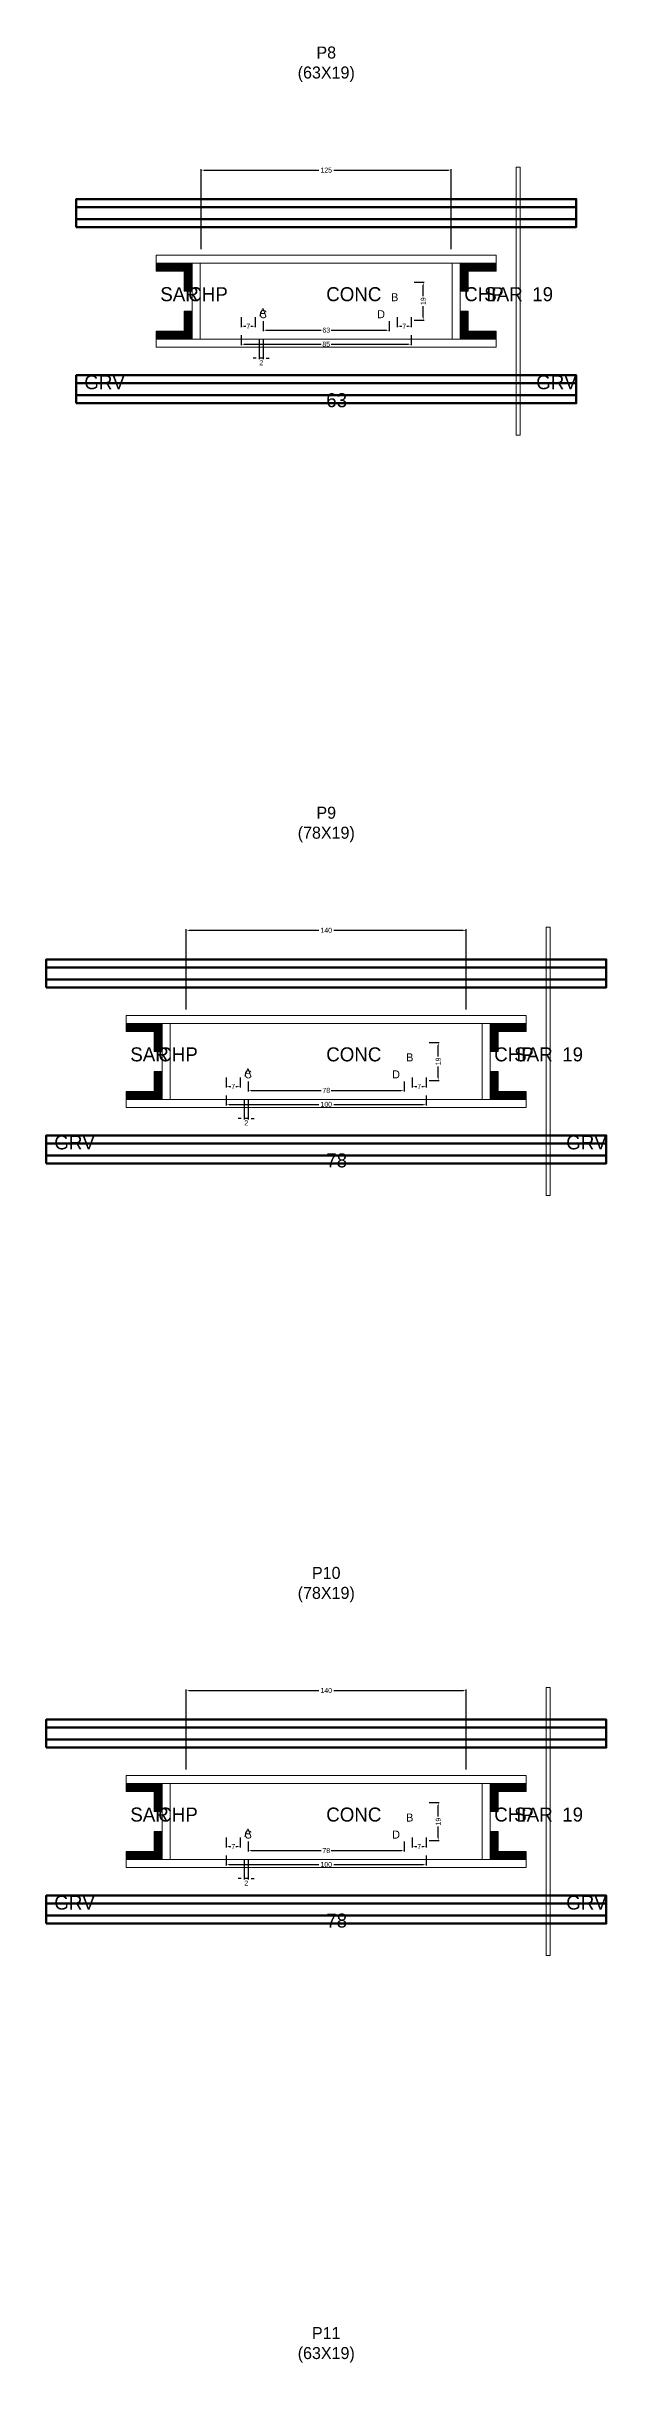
# Model space of a CAD drawing. Header units: centimetres. Extents: x -8500 to 4118, y -39526 to 295.
# Drawn here: x -140 to 140, y -3550 to -2393 of the extents above; entities that cross this region are included whole.
import ezdxf

# ---------------------------------------------------------------- set-up
doc = ezdxf.new("R2010")
doc.units = ezdxf.units.CM
for name, color, linetype in [('COTA', 241, 'Continuous'), ('GRAVATA', 224, 'Continuous'), ('Hachura', 251, 'Continuous'), ('NOMENCLATURA', 7, 'Continuous'), ('SARRAFO', 251, 'Continuous'), ('Texto Seção', 7, 'Continuous')]:
    doc.layers.add(name, color=color, linetype=linetype)
doc.dimstyles.new('cotax2', dxfattribs={"dimtxt": 2.5, "dimasz": 1.5, "dimexe": 0.5, "dimexo": 0.5, "dimgap": 0.5, "dimtad": 1, "dimcen": 2.5, "dimazin": 3, "dimtfac": 1, "dimtmove": 0, "dimatfit": 3})

# ---------------------------------------------------------------- blocks, each defined once
blk = doc.blocks.new('_CLOSEDFILLED')
at = {"color": 0, "linetype": 'BYBLOCK'}
blk.add_solid([(-1, 0.16), (0, 0), (-1, -0.16)], dxfattribs=at)
blk = doc.blocks.new('*D196')
for p, q in [((-42.5, -2537), (-42.5, -2542)), ((-41, -2541.5), (-2.5, -2541.5)), ((2.5, -2541.5), (41, -2541.5)), ((42.5, -2537), (42.5, -2542))]:
    blk.add_line(p, q)
at = {"layer": 'Defpoints'}
for p in [(-42.5, -2536.5), (-42.5, -2541.5), (42.5, -2536.5)]:
    blk.add_point(p, dxfattribs=at)
at = {"layer": 'COTA', "xscale": 1.5, "yscale": 1.5, "rotation": 180}
blk.add_blockref('_CLOSEDFILLED', (-42.5, -2541.5), dxfattribs=at)
at = {"layer": 'COTA', "xscale": 1.5, "yscale": 1.5}
blk.add_blockref('_CLOSEDFILLED', (42.5, -2541.5), dxfattribs=at)
at = {"layer": 'COTA', "insert": (0, -2541.5), "char_height": 2.5, "attachment_point": 5}
blk.add_mtext('85', dxfattribs=at)
blk = doc.blocks.new('*D197')
for p, q in [((-31.5, -2530), (-31.5, -2535)), ((-30, -2534.5), (-2.5, -2534.5)), ((2.5, -2534.5), (30, -2534.5)), ((31.5, -2530), (31.5, -2535))]:
    blk.add_line(p, q)
at = {"layer": 'Defpoints'}
for p in [(-31.5, -2529.5), (-31.5, -2534.5), (31.5, -2529.5)]:
    blk.add_point(p, dxfattribs=at)
at = {"layer": 'COTA', "xscale": 1.5, "yscale": 1.5, "rotation": 180}
blk.add_blockref('_CLOSEDFILLED', (-31.5, -2534.5), dxfattribs=at)
at = {"layer": 'COTA', "xscale": 1.5, "yscale": 1.5}
blk.add_blockref('_CLOSEDFILLED', (31.5, -2534.5), dxfattribs=at)
at = {"layer": 'COTA', "insert": (0, -2534.5), "char_height": 2.5, "attachment_point": 5}
blk.add_mtext('63', dxfattribs=at)
blk = doc.blocks.new('*D198')
for p, q in [((44, -2510.5), (49, -2510.5)), ((48.5, -2517.5), (48.5, -2512)), ((48.5, -2528), (48.5, -2522.5)), ((44, -2529.5), (49, -2529.5))]:
    blk.add_line(p, q)
at = {"layer": 'Defpoints'}
for p in [(43.5, -2510.5), (43.5, -2529.5), (48.5, -2529.5)]:
    blk.add_point(p, dxfattribs=at)
at = {"layer": 'COTA', "xscale": 1.5, "yscale": 1.5}
for p, rotation in [((48.5, -2510.5), 90), ((48.5, -2529.5), 270)]:
    blk.add_blockref('_CLOSEDFILLED', p, dxfattribs=dict(at, rotation=rotation))
at = {"layer": 'COTA', "insert": (48.5, -2520), "char_height": 2.5, "attachment_point": 5, "rotation": 90}
blk.add_mtext('19', dxfattribs=at)
blk = doc.blocks.new('*D199')
for p, q in [((-42.5, -2528), (-42.5, -2533)), ((-41, -2532.5), (-40.25, -2532.5)), ((-37.75, -2532.5), (-37, -2532.5)), ((-35.5, -2528), (-35.5, -2533))]:
    blk.add_line(p, q)
at = {"layer": 'Defpoints'}
for p in [(-42.5, -2527.5), (-42.5, -2532.5), (-35.5, -2527.5)]:
    blk.add_point(p, dxfattribs=at)
at = {"layer": 'COTA', "xscale": 1.5, "yscale": 1.5, "rotation": 180}
blk.add_blockref('_CLOSEDFILLED', (-42.5, -2532.5), dxfattribs=at)
at = {"layer": 'COTA', "xscale": 1.5, "yscale": 1.5}
blk.add_blockref('_CLOSEDFILLED', (-35.5, -2532.5), dxfattribs=at)
at = {"layer": 'COTA', "insert": (-39, -2532.5), "char_height": 2.5, "attachment_point": 5}
blk.add_mtext('7', dxfattribs=at)
blk = doc.blocks.new('*D200')
for p, q in [((35.5, -2528), (35.5, -2533)), ((37, -2532.5), (37.75, -2532.5)), ((40.25, -2532.5), (41, -2532.5)), ((42.5, -2528), (42.5, -2533))]:
    blk.add_line(p, q)
at = {"layer": 'Defpoints'}
for p in [(35.5, -2527.5), (35.5, -2532.5), (42.5, -2527.5)]:
    blk.add_point(p, dxfattribs=at)
at = {"layer": 'COTA', "xscale": 1.5, "yscale": 1.5, "rotation": 180}
blk.add_blockref('_CLOSEDFILLED', (35.5, -2532.5), dxfattribs=at)
at = {"layer": 'COTA', "xscale": 1.5, "yscale": 1.5}
blk.add_blockref('_CLOSEDFILLED', (42.5, -2532.5), dxfattribs=at)
at = {"layer": 'COTA', "insert": (39, -2532.5), "char_height": 2.5, "attachment_point": 5}
blk.add_mtext('7', dxfattribs=at)
blk = doc.blocks.new('*D201')
for p, q in [((-62.5, -2494), (-62.5, -2454)), ((-61, -2454.5), (-3.75, -2454.5)), ((3.75, -2454.5), (61, -2454.5)), ((62.5, -2494), (62.5, -2454))]:
    blk.add_line(p, q)
at = {"layer": 'Defpoints'}
for p in [(-62.5, -2454.5), (-62.5, -2494.5), (62.5, -2494.5)]:
    blk.add_point(p, dxfattribs=at)
at = {"layer": 'COTA', "xscale": 1.5, "yscale": 1.5, "rotation": 180}
blk.add_blockref('_CLOSEDFILLED', (-62.5, -2454.5), dxfattribs=at)
at = {"layer": 'COTA', "xscale": 1.5, "yscale": 1.5}
blk.add_blockref('_CLOSEDFILLED', (62.5, -2454.5), dxfattribs=at)
at = {"layer": 'COTA', "insert": (0, -2454.5), "char_height": 2.5, "attachment_point": 5}
blk.add_mtext('125', dxfattribs=at)
blk = doc.blocks.new('*D222')
for p, q in [((-50, -2917), (-50, -2922)), ((50, -2917), (50, -2922)), ((-48.5, -2921.5), (-3.75, -2921.5)), ((3.75, -2921.5), (48.5, -2921.5))]:
    blk.add_line(p, q)
at = {"layer": 'Defpoints'}
for p in [(-50, -2916.5), (50, -2916.5), (-50, -2921.5)]:
    blk.add_point(p, dxfattribs=at)
at = {"layer": 'COTA', "xscale": 1.5, "yscale": 1.5, "rotation": 180}
blk.add_blockref('_CLOSEDFILLED', (-50, -2921.5), dxfattribs=at)
at = {"layer": 'COTA', "xscale": 1.5, "yscale": 1.5}
blk.add_blockref('_CLOSEDFILLED', (50, -2921.5), dxfattribs=at)
at = {"layer": 'COTA', "insert": (0, -2921.5), "char_height": 2.5, "attachment_point": 5}
blk.add_mtext('100', dxfattribs=at)
blk = doc.blocks.new('*D223')
for p, q in [((-39, -2910), (-39, -2915)), ((-37.5, -2914.5), (-2.5, -2914.5)), ((2.5, -2914.5), (37.5, -2914.5)), ((39, -2910), (39, -2915))]:
    blk.add_line(p, q)
at = {"layer": 'Defpoints'}
for p in [(-39, -2909.5), (-39, -2914.5), (39, -2909.5)]:
    blk.add_point(p, dxfattribs=at)
at = {"layer": 'COTA', "xscale": 1.5, "yscale": 1.5, "rotation": 180}
blk.add_blockref('_CLOSEDFILLED', (-39, -2914.5), dxfattribs=at)
at = {"layer": 'COTA', "xscale": 1.5, "yscale": 1.5}
blk.add_blockref('_CLOSEDFILLED', (39, -2914.5), dxfattribs=at)
at = {"layer": 'COTA', "insert": (0, -2914.5), "char_height": 2.5, "attachment_point": 5}
blk.add_mtext('78', dxfattribs=at)
blk = doc.blocks.new('*D224')
for p, q in [((51.5, -2890.5), (56.5, -2890.5)), ((56, -2897.5), (56, -2892)), ((56, -2908), (56, -2902.5)), ((51.5, -2909.5), (56.5, -2909.5))]:
    blk.add_line(p, q)
at = {"layer": 'Defpoints'}
for p in [(51, -2890.5), (51, -2909.5), (56, -2909.5)]:
    blk.add_point(p, dxfattribs=at)
at = {"layer": 'COTA', "xscale": 1.5, "yscale": 1.5}
for p, rotation in [((56, -2890.5), 90), ((56, -2909.5), 270)]:
    blk.add_blockref('_CLOSEDFILLED', p, dxfattribs=dict(at, rotation=rotation))
at = {"layer": 'COTA', "insert": (56, -2900), "char_height": 2.5, "attachment_point": 5, "rotation": 90}
blk.add_mtext('19', dxfattribs=at)
blk = doc.blocks.new('*D225')
for p, q in [((-50, -2908), (-50, -2913)), ((-48.5, -2912.5), (-47.75, -2912.5)), ((-45.25, -2912.5), (-44.5, -2912.5)), ((-43, -2908), (-43, -2913))]:
    blk.add_line(p, q)
at = {"layer": 'Defpoints'}
for p in [(-50, -2907.5), (-50, -2912.5), (-43, -2907.5)]:
    blk.add_point(p, dxfattribs=at)
at = {"layer": 'COTA', "xscale": 1.5, "yscale": 1.5, "rotation": 180}
blk.add_blockref('_CLOSEDFILLED', (-50, -2912.5), dxfattribs=at)
at = {"layer": 'COTA', "xscale": 1.5, "yscale": 1.5}
blk.add_blockref('_CLOSEDFILLED', (-43, -2912.5), dxfattribs=at)
at = {"layer": 'COTA', "insert": (-46.5, -2912.5), "char_height": 2.5, "attachment_point": 5}
blk.add_mtext('7', dxfattribs=at)
blk = doc.blocks.new('*D226')
for p, q in [((43, -2908), (43, -2913)), ((44.5, -2912.5), (45.25, -2912.5)), ((47.75, -2912.5), (48.5, -2912.5)), ((50, -2908), (50, -2913))]:
    blk.add_line(p, q)
at = {"layer": 'Defpoints'}
for p in [(43, -2907.5), (43, -2912.5), (50, -2907.5)]:
    blk.add_point(p, dxfattribs=at)
at = {"layer": 'COTA', "xscale": 1.5, "yscale": 1.5, "rotation": 180}
blk.add_blockref('_CLOSEDFILLED', (43, -2912.5), dxfattribs=at)
at = {"layer": 'COTA', "xscale": 1.5, "yscale": 1.5}
blk.add_blockref('_CLOSEDFILLED', (50, -2912.5), dxfattribs=at)
at = {"layer": 'COTA', "insert": (46.5, -2912.5), "char_height": 2.5, "attachment_point": 5}
blk.add_mtext('7', dxfattribs=at)
blk = doc.blocks.new('*D227')
for p, q in [((-70, -2874), (-70, -2834)), ((-68.5, -2834.5), (-3.75, -2834.5)), ((3.75, -2834.5), (68.5, -2834.5)), ((70, -2874), (70, -2834))]:
    blk.add_line(p, q)
at = {"layer": 'Defpoints'}
for p in [(-70, -2834.5), (-70, -2874.5), (70, -2874.5)]:
    blk.add_point(p, dxfattribs=at)
at = {"layer": 'COTA', "xscale": 1.5, "yscale": 1.5, "rotation": 180}
blk.add_blockref('_CLOSEDFILLED', (-70, -2834.5), dxfattribs=at)
at = {"layer": 'COTA', "xscale": 1.5, "yscale": 1.5}
blk.add_blockref('_CLOSEDFILLED', (70, -2834.5), dxfattribs=at)
at = {"layer": 'COTA', "insert": (0, -2834.5), "char_height": 2.5, "attachment_point": 5}
blk.add_mtext('140', dxfattribs=at)
blk = doc.blocks.new('*D248')
for p, q in [((-50, -3297), (-50, -3302)), ((50, -3297), (50, -3302)), ((-48.5, -3301.5), (-3.75, -3301.5)), ((3.75, -3301.5), (48.5, -3301.5))]:
    blk.add_line(p, q)
at = {"layer": 'Defpoints'}
for p in [(-50, -3296.5), (50, -3296.5), (-50, -3301.5)]:
    blk.add_point(p, dxfattribs=at)
at = {"layer": 'COTA', "xscale": 1.5, "yscale": 1.5, "rotation": 180}
blk.add_blockref('_CLOSEDFILLED', (-50, -3301.5), dxfattribs=at)
at = {"layer": 'COTA', "xscale": 1.5, "yscale": 1.5}
blk.add_blockref('_CLOSEDFILLED', (50, -3301.5), dxfattribs=at)
at = {"layer": 'COTA', "insert": (0, -3301.5), "char_height": 2.5, "attachment_point": 5}
blk.add_mtext('100', dxfattribs=at)
blk = doc.blocks.new('*D249')
for p, q in [((-39, -3290), (-39, -3295)), ((-37.5, -3294.5), (-2.5, -3294.5)), ((2.5, -3294.5), (37.5, -3294.5)), ((39, -3290), (39, -3295))]:
    blk.add_line(p, q)
at = {"layer": 'Defpoints'}
for p in [(-39, -3289.5), (-39, -3294.5), (39, -3289.5)]:
    blk.add_point(p, dxfattribs=at)
at = {"layer": 'COTA', "xscale": 1.5, "yscale": 1.5, "rotation": 180}
blk.add_blockref('_CLOSEDFILLED', (-39, -3294.5), dxfattribs=at)
at = {"layer": 'COTA', "xscale": 1.5, "yscale": 1.5}
blk.add_blockref('_CLOSEDFILLED', (39, -3294.5), dxfattribs=at)
at = {"layer": 'COTA', "insert": (0, -3294.5), "char_height": 2.5, "attachment_point": 5}
blk.add_mtext('78', dxfattribs=at)
blk = doc.blocks.new('*D250')
for p, q in [((51.5, -3270.5), (56.5, -3270.5)), ((56, -3277.5), (56, -3272)), ((56, -3288), (56, -3282.5)), ((51.5, -3289.5), (56.5, -3289.5))]:
    blk.add_line(p, q)
at = {"layer": 'Defpoints'}
for p in [(51, -3270.5), (51, -3289.5), (56, -3289.5)]:
    blk.add_point(p, dxfattribs=at)
at = {"layer": 'COTA', "xscale": 1.5, "yscale": 1.5}
for p, rotation in [((56, -3270.5), 90), ((56, -3289.5), 270)]:
    blk.add_blockref('_CLOSEDFILLED', p, dxfattribs=dict(at, rotation=rotation))
at = {"layer": 'COTA', "insert": (56, -3280), "char_height": 2.5, "attachment_point": 5, "rotation": 90}
blk.add_mtext('19', dxfattribs=at)
blk = doc.blocks.new('*D251')
for p, q in [((-50, -3288), (-50, -3293)), ((-43, -3288), (-43, -3293)), ((-48.5, -3292.5), (-47.75, -3292.5)), ((-45.25, -3292.5), (-44.5, -3292.5))]:
    blk.add_line(p, q)
at = {"layer": 'Defpoints'}
for p in [(-50, -3287.5), (-43, -3287.5), (-50, -3292.5)]:
    blk.add_point(p, dxfattribs=at)
at = {"layer": 'COTA', "xscale": 1.5, "yscale": 1.5, "rotation": 180}
blk.add_blockref('_CLOSEDFILLED', (-50, -3292.5), dxfattribs=at)
at = {"layer": 'COTA', "xscale": 1.5, "yscale": 1.5}
blk.add_blockref('_CLOSEDFILLED', (-43, -3292.5), dxfattribs=at)
at = {"layer": 'COTA', "insert": (-46.5, -3292.5), "char_height": 2.5, "attachment_point": 5}
blk.add_mtext('7', dxfattribs=at)
blk = doc.blocks.new('*D252')
for p, q in [((43, -3288), (43, -3293)), ((50, -3288), (50, -3293)), ((44.5, -3292.5), (45.25, -3292.5)), ((47.75, -3292.5), (48.5, -3292.5))]:
    blk.add_line(p, q)
at = {"layer": 'Defpoints'}
for p in [(43, -3287.5), (50, -3287.5), (43, -3292.5)]:
    blk.add_point(p, dxfattribs=at)
at = {"layer": 'COTA', "xscale": 1.5, "yscale": 1.5, "rotation": 180}
blk.add_blockref('_CLOSEDFILLED', (43, -3292.5), dxfattribs=at)
at = {"layer": 'COTA', "xscale": 1.5, "yscale": 1.5}
blk.add_blockref('_CLOSEDFILLED', (50, -3292.5), dxfattribs=at)
at = {"layer": 'COTA', "insert": (46.5, -3292.5), "char_height": 2.5, "attachment_point": 5}
blk.add_mtext('7', dxfattribs=at)
blk = doc.blocks.new('*D253')
for p, q in [((-70, -3254), (-70, -3214)), ((-68.5, -3214.5), (-3.75, -3214.5)), ((3.75, -3214.5), (68.5, -3214.5)), ((70, -3254), (70, -3214))]:
    blk.add_line(p, q)
at = {"layer": 'Defpoints'}
for p in [(-70, -3214.5), (-70, -3254.5), (70, -3254.5)]:
    blk.add_point(p, dxfattribs=at)
at = {"layer": 'COTA', "xscale": 1.5, "yscale": 1.5, "rotation": 180}
blk.add_blockref('_CLOSEDFILLED', (-70, -3214.5), dxfattribs=at)
at = {"layer": 'COTA', "xscale": 1.5, "yscale": 1.5}
blk.add_blockref('_CLOSEDFILLED', (70, -3214.5), dxfattribs=at)
at = {"layer": 'COTA', "insert": (0, -3214.5), "char_height": 2.5, "attachment_point": 5}
blk.add_mtext('140', dxfattribs=at)

msp = doc.modelspace()

# ---------------------------------------------------------------- hatches: boundary and pattern name
at = {"layer": 'SARRAFO'}
h = msp.add_hatch(dxfattribs=at)
h.set_pattern_fill('SOLID', scale=2)
h.paths.add_polyline_path([(-85, -2505), (-71, -2505), (-71, -2501), (-85, -2501)])
h = msp.add_hatch(dxfattribs=at)
h.set_pattern_fill('SOLID', scale=2)
h.paths.add_polyline_path([(-71, -2515), (-67, -2515), (-67, -2501), (-71, -2501)])
h = msp.add_hatch(dxfattribs=at)
h.set_pattern_fill('SOLID', scale=2)
h.paths.add_polyline_path([(67, -2515), (71, -2515), (71, -2501), (67, -2501)])
h = msp.add_hatch(dxfattribs=at)
h.set_pattern_fill('SOLID', scale=2)
h.paths.add_polyline_path([(71, -2505), (85, -2505), (85, -2501), (71, -2501)])
h = msp.add_hatch(dxfattribs=at)
h.set_pattern_fill('SOLID', scale=2)
h.paths.add_polyline_path([(-85, -2539), (-71, -2539), (-71, -2535), (-85, -2535)])
h = msp.add_hatch(dxfattribs=at)
h.set_pattern_fill('SOLID', scale=2)
h.paths.add_polyline_path([(-71, -2539), (-67, -2539), (-67, -2525), (-71, -2525)])
h = msp.add_hatch(dxfattribs=at)
h.set_pattern_fill('SOLID', scale=2)
h.paths.add_polyline_path([(67, -2539), (71, -2539), (71, -2525), (67, -2525)])
h = msp.add_hatch(dxfattribs=at)
h.set_pattern_fill('SOLID', scale=2)
h.paths.add_polyline_path([(71, -2539), (85, -2539), (85, -2535), (71, -2535)])
h = msp.add_hatch(dxfattribs=at)
h.set_pattern_fill('SOLID', scale=2)
h.paths.add_polyline_path([(-100, -2885), (-86, -2885), (-86, -2881), (-100, -2881)])
h = msp.add_hatch(dxfattribs=at)
h.set_pattern_fill('SOLID', scale=2)
h.paths.add_polyline_path([(-86, -2895), (-82, -2895), (-82, -2881), (-86, -2881)])
h = msp.add_hatch(dxfattribs=at)
h.set_pattern_fill('SOLID', scale=2)
h.paths.add_polyline_path([(82, -2895), (86, -2895), (86, -2881), (82, -2881)])
h = msp.add_hatch(dxfattribs=at)
h.set_pattern_fill('SOLID', scale=2)
h.paths.add_polyline_path([(86, -2885), (100, -2885), (100, -2881), (86, -2881)])
h = msp.add_hatch(dxfattribs=at)
h.set_pattern_fill('SOLID', scale=2)
h.paths.add_polyline_path([(-86, -2919), (-82, -2919), (-82, -2905), (-86, -2905)])
h = msp.add_hatch(dxfattribs=at)
h.set_pattern_fill('SOLID', scale=2)
h.paths.add_polyline_path([(82, -2919), (86, -2919), (86, -2905), (82, -2905)])
h = msp.add_hatch(dxfattribs=at)
h.set_pattern_fill('SOLID', scale=2)
h.paths.add_polyline_path([(-100, -2919), (-86, -2919), (-86, -2915), (-100, -2915)])
h = msp.add_hatch(dxfattribs=at)
h.set_pattern_fill('SOLID', scale=2)
h.paths.add_polyline_path([(86, -2919), (100, -2919), (100, -2915), (86, -2915)])
h = msp.add_hatch(dxfattribs=at)
h.set_pattern_fill('SOLID', scale=2)
h.paths.add_polyline_path([(-100, -3265), (-86, -3265), (-86, -3261), (-100, -3261)])
h = msp.add_hatch(dxfattribs=at)
h.set_pattern_fill('SOLID', scale=2)
h.paths.add_polyline_path([(-86, -3275), (-82, -3275), (-82, -3261), (-86, -3261)])
h = msp.add_hatch(dxfattribs=at)
h.set_pattern_fill('SOLID', scale=2)
h.paths.add_polyline_path([(82, -3275), (86, -3275), (86, -3261), (82, -3261)])
h = msp.add_hatch(dxfattribs=at)
h.set_pattern_fill('SOLID', scale=2)
h.paths.add_polyline_path([(86, -3265), (100, -3265), (100, -3261), (86, -3261)])
h = msp.add_hatch(dxfattribs=at)
h.set_pattern_fill('SOLID', scale=2)
h.paths.add_polyline_path([(-86, -3299), (-82, -3299), (-82, -3285), (-86, -3285)])
h = msp.add_hatch(dxfattribs=at)
h.set_pattern_fill('SOLID', scale=2)
h.paths.add_polyline_path([(82, -3299), (86, -3299), (86, -3285), (82, -3285)])
h = msp.add_hatch(dxfattribs=at)
h.set_pattern_fill('SOLID', scale=2)
h.paths.add_polyline_path([(-100, -3299), (-86, -3299), (-86, -3295), (-100, -3295)])
h = msp.add_hatch(dxfattribs=at)
h.set_pattern_fill('SOLID', scale=2)
h.paths.add_polyline_path([(86, -3299), (100, -3299), (100, -3295), (86, -3295)])

# ---------------------------------------------------------------- linework, layer by layer
at = {"layer": 'GRAVATA', "lineweight": 50}
for points in [[(-125, -2483), (125, -2483), (125, -2469), (-125, -2469)], [(-125, -2479), (125, -2479), (125, -2473), (-125, -2473)], [(-125, -2571), (125, -2571), (125, -2557), (-125, -2557)], [(-125, -2567), (125, -2567), (125, -2561), (-125, -2561)], [(-140, -2863), (140, -2863), (140, -2849), (-140, -2849)], [(-140, -2859), (140, -2859), (140, -2853), (-140, -2853)], [(-140, -2951), (140, -2951), (140, -2937), (-140, -2937)], [(-140, -2947), (140, -2947), (140, -2941), (-140, -2941)], [(-140, -3243), (140, -3243), (140, -3229), (-140, -3229)], [(-140, -3239), (140, -3239), (140, -3233), (-140, -3233)], [(-140, -3331), (140, -3331), (140, -3317), (-140, -3317)], [(-140, -3327), (140, -3327), (140, -3321), (-140, -3321)]]:
    msp.add_lwpolyline(points, close=True, dxfattribs=at)
at = {"layer": 'Hachura', "lineweight": 13}
for points in [[(95, -2587), (97, -2587), (97, -2453), (95, -2453)], [(110, -2967), (112, -2967), (112, -2833), (110, -2833)], [(110, -3347), (112, -3347), (112, -3213), (110, -3213)]]:
    msp.add_lwpolyline(points, close=True, dxfattribs=at)
at = {"layer": 'Hachura', "lineweight": 18}
for points in [[(-85, -2501), (85, -2501), (85, -2497), (-85, -2497)], [(-67, -2539), (-63, -2539), (-63, -2501), (-67, -2501)], [(63, -2539), (67, -2539), (67, -2501), (63, -2501)], [(-85, -2543), (85, -2543), (85, -2539), (-85, -2539)], [(-100, -2881), (100, -2881), (100, -2877), (-100, -2877)], [(-82, -2919), (-78, -2919), (-78, -2881), (-82, -2881)], [(78, -2919), (82, -2919), (82, -2881), (78, -2881)], [(-100, -2923), (100, -2923), (100, -2919), (-100, -2919)], [(-100, -3261), (100, -3261), (100, -3257), (-100, -3257)], [(-82, -3299), (-78, -3299), (-78, -3261), (-82, -3261)], [(78, -3299), (82, -3299), (82, -3261), (78, -3261)], [(-100, -3303), (100, -3303), (100, -3299), (-100, -3299)]]:
    msp.add_lwpolyline(points, close=True, dxfattribs=at)
at = {"layer": 'SARRAFO', "lineweight": 13}
for points in [[(-85, -2505), (-71, -2505), (-71, -2501), (-85, -2501)], [(-71, -2515), (-67, -2515), (-67, -2501), (-71, -2501)], [(67, -2515), (71, -2515), (71, -2501), (67, -2501)], [(71, -2505), (85, -2505), (85, -2501), (71, -2501)], [(-85, -2539), (-71, -2539), (-71, -2535), (-85, -2535)], [(-71, -2539), (-67, -2539), (-67, -2525), (-71, -2525)], [(67, -2539), (71, -2539), (71, -2525), (67, -2525)], [(71, -2539), (85, -2539), (85, -2535), (71, -2535)], [(-100, -2885), (-86, -2885), (-86, -2881), (-100, -2881)], [(-86, -2895), (-82, -2895), (-82, -2881), (-86, -2881)], [(82, -2895), (86, -2895), (86, -2881), (82, -2881)], [(86, -2885), (100, -2885), (100, -2881), (86, -2881)], [(-86, -2919), (-82, -2919), (-82, -2905), (-86, -2905)], [(82, -2919), (86, -2919), (86, -2905), (82, -2905)], [(-100, -2919), (-86, -2919), (-86, -2915), (-100, -2915)], [(86, -2919), (100, -2919), (100, -2915), (86, -2915)], [(-100, -3265), (-86, -3265), (-86, -3261), (-100, -3261)], [(-86, -3275), (-82, -3275), (-82, -3261), (-86, -3261)], [(82, -3275), (86, -3275), (86, -3261), (82, -3261)], [(86, -3265), (100, -3265), (100, -3261), (86, -3261)], [(-86, -3299), (-82, -3299), (-82, -3285), (-86, -3285)], [(82, -3299), (86, -3299), (86, -3285), (82, -3285)], [(-100, -3299), (-86, -3299), (-86, -3295), (-100, -3295)], [(86, -3299), (100, -3299), (100, -3295), (86, -3295)]]:
    msp.add_lwpolyline(points, close=True, dxfattribs=at)

# ---------------------------------------------------------------- texts
at = {"layer": 'NOMENCLATURA'}
for s, p in [('A', (-33.5, -2527.5)), ('B', (32.5, -2520)), ('C', (-33.5, -2528.5)), ('D', (25.5, -2528.5)), ('A', (-41, -2907.5)), ('C', (-41, -2908.5)), ('D', (33, -2908.5)), ('B', (40, -2900)), ('B', (40, -3280)), ('A', (-41, -3287.5)), ('C', (-41, -3288.5)), ('D', (33, -3288.5))]:
    msp.add_text(s, height=4, dxfattribs=at).set_placement(p)
at = {"layer": 'NOMENCLATURA', "char_height": 6, "attachment_point": 8}
for s, insert in [('P8\\P(63X19)', (0, -2410.5)), ('P9\\P(78X19)', (0, -2790.5)), ('P10\\P(78X19)', (0, -3170.5)), ('P11\\P(63X19)', (0, -3550.5))]:
    msp.add_mtext(s, dxfattribs=dict(at, insert=insert))
at = {"layer": 'Texto Seção'}
for s, p in [('SAR', (-83, -2520)), ('CHP', (-69, -2520)), ('CONC', (0, -2520)), ('CHP', (69, -2520)), ('SAR', (79, -2520)), ('19', (103, -2520)), ('GRV', (-121, -2564)), ('GRV', (105, -2564)), ('63', (0, -2573)), ('SAR', (-98, -2900)), ('CHP', (-84, -2900)), ('CONC', (0, -2900)), ('CHP', (84, -2900)), ('SAR', (94, -2900)), ('19', (118, -2900)), ('GRV', (-136, -2944)), ('GRV', (120, -2944)), ('78', (0, -2953)), ('SAR', (-98, -3280)), ('CHP', (-84, -3280)), ('CONC', (0, -3280)), ('CHP', (84, -3280)), ('SAR', (94, -3280)), ('19', (118, -3280)), ('GRV', (-136, -3324)), ('GRV', (120, -3324)), ('78', (0, -3333))]:
    msp.add_text(s, height=7, dxfattribs=at).set_placement(p)

# ---------------------------------------------------------------- dimensions: what is measured, and where the dimension line sits
at = {"layer": 'COTA'}
for base, p1, p2, picture, middle in [((-62.5, -2454.5), (-62.5, -2494.5), (62.5, -2494.5), '*D201', (0, -2454.5)), ((-42.5, -2532.5), (-42.5, -2527.5), (-35.5, -2527.5), '*D199', (-39, -2532.5)), ((-31.5, -2534.5), (-31.5, -2529.5), (31.5, -2529.5), '*D197', (0, -2534.5)), ((35.5, -2532.5), (35.5, -2527.5), (42.5, -2527.5), '*D200', (39, -2532.5)), ((-42.5, -2541.5), (-42.5, -2536.5), (42.5, -2536.5), '*D196', (0, -2541.5)), ((-70, -2834.5), (-70, -2874.5), (70, -2874.5), '*D227', (0, -2834.5)), ((-50, -2912.5), (-50, -2907.5), (-43, -2907.5), '*D225', (-46.5, -2912.5)), ((-50, -2921.5), (-50, -2916.5), (50, -2916.5), '*D222', (0, -2921.5)), ((-39, -2914.5), (-39, -2909.5), (39, -2909.5), '*D223', (0, -2914.5)), ((43, -2912.5), (43, -2907.5), (50, -2907.5), '*D226', (46.5, -2912.5)), ((-70, -3214.5), (-70, -3254.5), (70, -3254.5), '*D253', (0, -3214.5)), ((-50, -3292.5), (-50, -3287.5), (-43, -3287.5), '*D251', (-46.5, -3292.5)), ((43, -3292.5), (43, -3287.5), (50, -3287.5), '*D252', (46.5, -3292.5)), ((-50, -3301.5), (-50, -3296.5), (50, -3296.5), '*D248', (0, -3301.5)), ((-39, -3294.5), (-39, -3289.5), (39, -3289.5), '*D249', (0, -3294.5))]:
    dim = msp.add_linear_dim(base=base, p1=p1, p2=p2, dimstyle='cotax2', dxfattribs=at)
    dim.commit()
    dim.dimension.update_dxf_attribs({"geometry": picture, "text_midpoint": middle})
for base, p1, p2, picture, middle in [((48.5, -2529.5), (43.5, -2529.5), (43.5, -2510.5), '*D198', (48.5, -2520)), ((56, -2909.5), (51, -2909.5), (51, -2890.5), '*D224', (56, -2900)), ((56, -3289.5), (51, -3289.5), (51, -3270.5), '*D250', (56, -3280))]:
    dim = msp.add_linear_dim(base=base, p1=p1, p2=p2, angle=90, dimstyle='cotax2', dxfattribs=at)
    dim.commit()
    dim.dimension.update_dxf_attribs({"geometry": picture, "text_midpoint": middle})
for base, p1, p2 in [((-31.5, -2548.5), (-31.5, -2538.5), (-33.5, -2538.5)), ((-39, -2928.5), (-39, -2918.5), (-41, -2918.5)), ((-39, -3308.5), (-39, -3298.5), (-41, -3298.5))]:
    msp.add_linear_dim(base=base, p1=p1, p2=p2, dimstyle='cotax2', dxfattribs=at).render()

doc.saveas('drawing.dxf')
